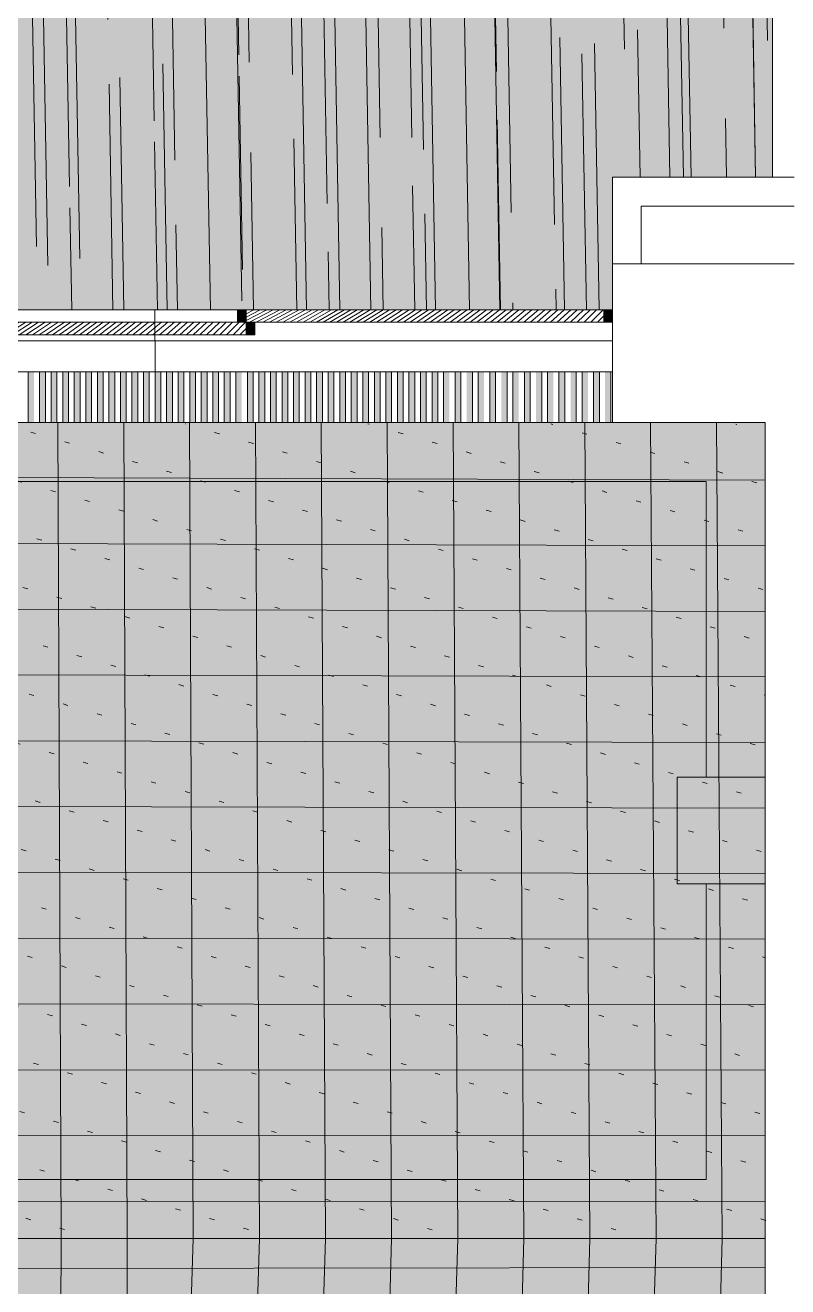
# Model space of a CAD drawing. Header units: millimetres. Extents: x 0 to 1313252738, y -131 to 560100888.
# Drawn here: x 1312686300 to 1312686817, y 560009884 to 560010739 of the extents above; entities that cross this region are included whole.
import ezdxf

# ---------------------------------------------------------------- set-up
doc = ezdxf.new("R2010")
doc.units = ezdxf.units.MM
for name, color, linetype, lineweight in [('003間仕切り', 7, 'Continuous', 13), ('005床材(石)', 7, 'Continuous', 0), ('006サウナヒータ-', 7, 'Continuous', 0), ('009床', 7, 'Continuous', 5), ('グレーチング', 7, 'Continuous', 0), ('建具', 7, 'Continuous', 0), ('棚(木)', 7, 'Continuous', 0), ('石ベンチ', 7, 'Continuous', 13), ('石風呂', 7, 'Continuous', 13)]:
    doc.layers.add(name, color=color, linetype=linetype, lineweight=lineweight)
pattern_1 = [(180, (1056275630.97802, 450604071.1291481), (-2.8e-15, -44.6570973144231), []), (270, (1056275630.97802, 450604071.1291481), (44.6570973144231, -8.3e-15), [])]

msp = doc.modelspace()

# ---------------------------------------------------------------- hatches: boundary and pattern name
at = {"layer": '005床材(石)', "true_color": 0x939598, "transparency": 33554556}
h = msp.add_hatch(color=252, dxfattribs=at)
h.dxf.hatch_style = 1
h.paths.add_polyline_path([(1312686371.713813, 560009766.9529414), (1312686801.484653, 560009766.9529414), (1312686801.484653, 560009917.0797099), (1312685771.011388, 560009917.0797099), (1312685771.011388, 560010469.9212918), (1312685458.450777, 560010469.9212918), (1312685454.543769, 560010469.9212918), (1312685454.543769, 560009460.2528416), (1312685463.334536, 560009460.2528416), (1312685518.032643, 560009460.2528416), (1312685518.032643, 560009455.3690822), (1312685463.334536, 560009455.3690822), (1312685463.334536, 560009415.3222538), (1312685677.243204, 560009415.3222538), (1312685677.243204, 560009455.3690822), (1312685630.359113, 560009455.3690822), (1312685630.359113, 560009460.2528416), (1312685729.987808, 560009460.2528416), (1312685729.987808, 560009455.3690822), (1312685683.103716, 560009455.3690822), (1312685683.103716, 560009415.3222538), (1312685888.221617, 560009415.3222538), (1312685888.221617, 560009455.3690822), (1312685842.314277, 560009455.3690822), (1312685842.314277, 560009460.2528416), (1312685894.082129, 560009460.2528416), (1312685894.082129, 560009415.3222538), (1312686371.713813, 560009415.3222538), (1312686371.713813, 560009434.857292), (1312686371.713813, 560009454.3923303)])
h.paths.add_polyline_path([(1312686178.316934, 560009273.6932268), (1312686367.831003, 560009273.7308004), (1312686367.831003, 560009277.6412939), (1312686367.806805, 560009391.8802079), (1312686367.806805, 560009395.7872156), (1312686371.713813, 560009395.7872156), (1312686371.713813, 560009415.3222538), (1312685894.082129, 560009415.3222538), (1312685894.082129, 560009247.3209254), (1312685894.082129, 560008910.3415164), (1312686178.316934, 560008910.3415164)])
h.paths.add_polyline_path([(1312685888.221617, 560009415.3222538), (1312685683.103716, 560009415.3222538), (1312685683.103716, 560009247.3209254), (1312685888.221617, 560009247.3209254)])
h.paths.add_polyline_path([(1312685677.243204, 560009415.3222538), (1312685463.334536, 560009415.3222538), (1312685463.334536, 560009247.3209254), (1312685677.243204, 560009247.3209254)])
at = {"layer": '005床材(石)', "true_color": 0x4a4a4a, "transparency": 33554597}
h = msp.add_hatch(color=251, dxfattribs=at)
h.dxf.hatch_style = 1
h.paths.add_polyline_path([(1312686801.484653, 560010469.9212909), (1312686801.484653, 560009917.0797099), (1312685771.011388, 560009917.0797099), (1312685771.011388, 560010469.9212918), (1312686697.94895, 560010469.9212918)])
h.paths.add_polyline_path([(1312686761.437824, 560010429.8744624), (1312685811.058216, 560010429.8744624), (1312685811.058216, 560009957.126538), (1312686761.437824, 560009957.126538), (1312686761.437824, 560010157.3606797), (1312686741.902786, 560010157.3606797), (1312686741.902786, 560010229.640321), (1312686761.437824, 560010229.640321)], flags=16)
at = {"layer": '005床材(石)', "true_color": 0x636466}
h = msp.add_hatch(dxfattribs=at)
h.set_pattern_fill('ACAD_ISO07W100', color=251, scale=6.837263368349996, angle=163.9999999999999)
h.set_pattern_definition([(163.9999999999999, (1056275630.97802, 450604071.1291481), (-9.423025979382128, -32.86199690518529), [3.418631684174993, -20.51179010504997])])
h.paths.add_polyline_path([(1312686801.484653, 560010469.9212909), (1312686801.484653, 560009917.0797099), (1312685771.011388, 560009917.0797099), (1312685771.011388, 560010469.9212918), (1312686697.94895, 560010469.9212918)])
at = {"layer": '005床材(石)'}
h = msp.add_hatch(color=8, dxfattribs=at)
h.dxf.hatch_style = 1
h.paths.add_polyline_path([(1312686801.484653, 560010469.9212909), (1312686661.809144, 560010469.9212909), (1312686661.809144, 560010469.9212859), (1312686661.809144, 560010469.9212859), (1312686591.483006, 560010469.9212862), (1312686591.483006, 560010469.921286), (1312686591.483005, 560010469.921286), (1312686532.87789, 560010469.9212863), (1312686532.87789, 560010469.9212863), (1312686532.87789, 560010469.9212863), (1312686478.179783, 560010469.9212867), (1312686478.179783, 560010469.9212866), (1312686478.179783, 560010469.9212866), (1312686419.574667, 560010469.921287), (1312686419.574667, 560010469.921287), (1312686419.574667, 560010469.921287), (1312686364.87656, 560010469.9212873), (1312686364.87656, 560010469.9212871), (1312686364.87656, 560010469.9212871), (1312686310.178452, 560010469.9212875), (1312686310.178452, 560010469.9212875), (1312686310.178452, 560010469.9212875), (1312686251.573337, 560010469.9212878), (1312686251.573337, 560010469.9212877), (1312686251.573337, 560010469.9212877), (1312686196.875229, 560010469.9212881), (1312686196.875229, 560010469.921288), (1312686196.875229, 560010469.921288), (1312686169.526176, 560010469.9212881), (1312686169.526176, 560010469.9212881), (1312686169.526175, 560010469.9212881), (1312686138.270114, 560010469.9212884), (1312686138.270114, 560010469.9212884), (1312686138.270114, 560010469.9212884), (1312686110.92106, 560010469.9212884), (1312686110.92106, 560010469.9212884), (1312686110.92106, 560010469.9212884), (1312686083.572007, 560010469.9212887), (1312686083.572007, 560010469.9212885), (1312686083.572006, 560010469.9212885), (1312686056.222953, 560010469.9212887), (1312686056.222953, 560010469.9212887), (1312686056.222953, 560010469.9212887), (1312686028.873899, 560010469.921289), (1312686028.873899, 560010469.921289), (1312686028.873899, 560010469.921289), (1312685997.617837, 560010469.9212892), (1312685997.617837, 560010469.9212892), (1312685997.617837, 560010469.9212892), (1312685970.268783, 560010469.9212893), (1312685970.268783, 560010469.9212892), (1312685970.268783, 560010469.9212892), (1312685942.91973, 560010469.9212893), (1312685942.91973, 560010469.9212893), (1312685942.91973, 560010469.9212893), (1312685915.570676, 560010469.9212894), (1312685915.570676, 560010469.9212893), (1312685915.570676, 560010469.9212893), (1312685888.221622, 560010469.9212898), (1312685888.221622, 560010469.9212897), (1312685888.221622, 560010469.9212897), (1312685856.965561, 560010469.9212898), (1312685856.965561, 560010469.9212898), (1312685856.965561, 560010469.9212898), (1312685829.616507, 560010469.9212902), (1312685829.616507, 560010469.9212898), (1312685829.616507, 560010469.9212898), (1312685802.267453, 560010469.9212903), (1312685802.267453, 560010469.92129), (1312685802.267453, 560010469.92129), (1312685798.360445, 560010469.9212902), (1312685798.360445, 560010469.9212902), (1312685798.360445, 560010469.9212902), (1312685774.918399, 560010469.9212908), (1312685774.918399, 560010469.9212902), (1312685774.918399, 560010469.9212902), (1312685771.011391, 560010469.9212909), (1312685771.011391, 560010469.9212902), (1312685771.011388, 560009917.0797099), (1312686801.484653, 560009917.0797099)], flags=17)
h.paths.add_polyline_path([(1312686801.484653, 560010469.9212909), (1312686697.94895, 560010469.9212909), (1312686661.809144, 560010469.9212909), (1312686661.809144, 560010469.9212859), (1312686661.809144, 560010469.9212859), (1312686591.483006, 560010469.9212862), (1312686591.483006, 560010469.921286), (1312686591.483005, 560010469.921286), (1312686532.87789, 560010469.9212863), (1312686532.87789, 560010469.9212863), (1312686532.87789, 560010469.9212863), (1312686478.179783, 560010469.9212867), (1312686478.179783, 560010469.9212866), (1312686478.179783, 560010469.9212866), (1312686419.574667, 560010469.921287), (1312686419.574667, 560010469.921287), (1312686419.574667, 560010469.921287), (1312686364.87656, 560010469.9212873), (1312686364.87656, 560010469.9212871), (1312686364.87656, 560010469.9212871), (1312686310.178452, 560010469.9212875), (1312686310.178452, 560010469.9212875), (1312686310.178452, 560010469.9212875), (1312686251.573337, 560010469.9212878), (1312686251.573337, 560010469.9212877), (1312686251.573337, 560010469.9212877), (1312686196.875229, 560010469.9212881), (1312686196.875229, 560010469.921288), (1312686196.875229, 560010469.921288), (1312686169.526176, 560010469.9212881), (1312686169.526176, 560010469.9212881), (1312686169.526175, 560010469.9212881), (1312686138.270114, 560010469.9212884), (1312686138.270114, 560010469.9212884), (1312686138.270114, 560010469.9212884), (1312686110.92106, 560010469.9212884), (1312686110.92106, 560010469.9212884), (1312686110.92106, 560010469.9212884), (1312686083.572007, 560010469.9212887), (1312686083.572007, 560010469.9212885), (1312686083.572006, 560010469.9212885), (1312686056.222953, 560010469.9212887), (1312686056.222953, 560010469.9212887), (1312686056.222953, 560010469.9212887), (1312686028.873899, 560010469.921289), (1312686028.873899, 560010469.921289), (1312686028.873899, 560010469.921289), (1312685997.617837, 560010469.9212892), (1312685997.617837, 560010469.9212892), (1312685997.617837, 560010469.9212892), (1312685970.268783, 560010469.9212893), (1312685970.268783, 560010469.9212892), (1312685970.268783, 560010469.9212892), (1312685942.91973, 560010469.9212893), (1312685942.91973, 560010469.9212893), (1312685942.91973, 560010469.9212893), (1312685915.570676, 560010469.9212894), (1312685915.570676, 560010469.9212893), (1312685915.570676, 560010469.9212893), (1312685888.221622, 560010469.9212898), (1312685888.221622, 560010469.9212897), (1312685888.221622, 560010469.9212897), (1312685856.965561, 560010469.9212898), (1312685856.965561, 560010469.9212898), (1312685856.965561, 560010469.9212898), (1312685829.616507, 560010469.9212902), (1312685829.616507, 560010469.9212898), (1312685829.616507, 560010469.9212898), (1312685802.267453, 560010469.9212903), (1312685802.267453, 560010469.92129), (1312685802.267453, 560010469.92129), (1312685798.360445, 560010469.9212902), (1312685798.360445, 560010469.9212902), (1312685798.360445, 560010469.9212902), (1312685774.918399, 560010469.9212908), (1312685774.918399, 560010469.9212902), (1312685774.918399, 560010469.9212902), (1312685771.011391, 560010469.9212909), (1312685771.011391, 560010469.9212903), (1312685771.011388, 560009917.0797099), (1312686801.484653, 560009917.0797099)], flags=17)
h.paths.add_polyline_path([(1312686761.437824, 560010429.8744624), (1312685811.058216, 560010429.8744624), (1312685811.058216, 560009957.126538), (1312686761.437824, 560009957.126538), (1312686761.437824, 560010157.3606797), (1312686741.902786, 560010157.3606797), (1312686741.902786, 560010229.640321), (1312686761.437824, 560010229.640321)], flags=0)
at = {"layer": '005床材(石)', "true_color": 0x636466, "transparency": 33554511}
h = msp.add_hatch(color=251, dxfattribs=at)
h.dxf.hatch_style = 1
h.paths.add_polyline_path([(1312686760.999143, 560010429.8126673), (1312685810.619535, 560010429.8126673), (1312685810.619535, 560009957.0647429), (1312686760.999143, 560009957.0647429), (1312686760.999143, 560010157.2988845), (1312686741.464105, 560010157.2988845), (1312686741.464105, 560010229.5785259), (1312686760.999143, 560010229.5785259)])
at = {"layer": '006サウナヒータ-', "transparency": 33554556}
h = msp.add_hatch(dxfattribs=at)
h.set_pattern_fill('ANSI37', color=0, scale=14.0652275006057, angle=135)
h.set_pattern_definition(pattern_1)
h.paths.add_polyline_path([(1312685771.011388, 560010469.9212909), (1312686078.199863, 560010469.9212909), (1312686078.199863, 560010519.0519118), (1312685960.110558, 560010519.0519118), (1312685960.110558, 560010512.507675), (1312685706.350412, 560010512.507675), (1312685706.350412, 560010504.1076086), (1312685708.499269, 560010504.1076086), (1312685708.499269, 560010469.9212906), (1312685708.499269, 560010469.9212905), (1312685708.499269, 560010504.1076086), (1312685704.592261, 560010504.1076086), (1312685704.592261, 560010469.9212906), (1312685704.592261, 560010469.9212906), (1312685704.592261, 560010504.1076086), (1312685700.685253, 560010504.1076086), (1312685700.685253, 560010469.9212906), (1312685700.685253, 560010469.9212906), (1312685700.685253, 560010504.1076086), (1312685696.778246, 560010504.1076086), (1312685696.778246, 560010469.9212906), (1312685696.778246, 560010469.9212906), (1312685696.778246, 560010504.1076086), (1312685692.871238, 560010504.1076086), (1312685692.871238, 560010469.9212906), (1312685692.871238, 560010469.9212906), (1312685692.871238, 560010504.1076086), (1312685688.96423, 560010504.1076086), (1312685688.96423, 560010469.9212906), (1312685688.96423, 560010469.9212906), (1312685688.96423, 560010504.1076086), (1312685685.057222, 560010504.1076086), (1312685685.057222, 560010469.9212906), (1312685685.057222, 560010469.9212906), (1312685685.057222, 560010504.1076086), (1312685681.150215, 560010504.1076086), (1312685681.150215, 560010469.9212908), (1312685681.150215, 560010469.9212906), (1312685681.150215, 560010504.1076086), (1312685677.243207, 560010504.1076086), (1312685677.243207, 560010469.9212908), (1312685677.243207, 560010469.9212908), (1312685677.243207, 560010504.1076086), (1312685673.336199, 560010504.1076086), (1312685673.336199, 560010469.9212908), (1312685673.336199, 560010469.9212908), (1312685673.336199, 560010504.1076086), (1312685669.429192, 560010504.1076086), (1312685669.429192, 560010469.9212908), (1312685669.429192, 560010469.9212908), (1312685669.429192, 560010504.1076086), (1312685665.522184, 560010504.1076086), (1312685665.522184, 560010469.9212908), (1312685665.522184, 560010469.9212908), (1312685665.522184, 560010504.1076086), (1312685661.615176, 560010504.1076086), (1312685661.615176, 560010469.9212909), (1312685661.615176, 560010469.9212908), (1312685661.615176, 560010504.1076086), (1312685657.708169, 560010504.1076086), (1312685657.708169, 560010469.9212909), (1312685657.708169, 560010469.9212908), (1312685657.708169, 560010504.1076086), (1312685653.801161, 560010504.1076086), (1312685653.801161, 560010469.9212909), (1312685653.801161, 560010469.9212909), (1312685653.801161, 560010504.1076086), (1312685649.894153, 560010504.1076086), (1312685649.894153, 560010469.9212909), (1312685649.894153, 560010469.9212909), (1312685649.894153, 560010504.1076086), (1312685645.987146, 560010504.1076086), (1312685645.987145, 560010469.9212909), (1312685645.987146, 560010469.9212909), (1312685645.987146, 560010504.1076086), (1312685642.080138, 560010504.1076086), (1312685642.080138, 560010469.9212909), (1312685642.080138, 560010469.9212909), (1312685642.080138, 560010504.1076086), (1312685638.17313, 560010504.1076086), (1312685638.17313, 560010469.9212909), (1312685638.17313, 560010469.9212909), (1312685638.17313, 560010504.1076086), (1312685634.266123, 560010504.1076086), (1312685634.266122, 560010469.9212909), (1312685634.266123, 560010469.9212909), (1312685634.266123, 560010504.1076086), (1312685630.359115, 560010504.1076086), (1312685630.359115, 560010469.9212909), (1312685630.359115, 560010469.9212909), (1312685630.359115, 560010504.1076086), (1312685626.452107, 560010504.1076086), (1312685626.452107, 560010469.9212909), (1312685626.452107, 560010469.9212909), (1312685626.452107, 560010504.1076086), (1312685622.5451, 560010504.1076086), (1312685622.5451, 560010469.9212909), (1312685622.5451, 560010469.9212909), (1312685622.5451, 560010504.1076086), (1312685618.638092, 560010504.1076086), (1312685618.638092, 560010469.9212909), (1312685618.638092, 560010469.9212909), (1312685618.638092, 560010504.1076086), (1312685614.731084, 560010504.1076086), (1312685614.731084, 560010469.9212911), (1312685614.731084, 560010469.9212909), (1312685614.731084, 560010504.1076086), (1312685610.824076, 560010504.1076086), (1312685610.824076, 560010469.9212911), (1312685610.824076, 560010469.9212911), (1312685610.824076, 560010504.1076086), (1312685606.917069, 560010504.1076086), (1312685606.917069, 560010469.9212911), (1312685606.917069, 560010469.9212911), (1312685606.917069, 560010504.1076086), (1312685595.196046, 560010504.1076086), (1312685595.196046, 560010469.9212911), (1312685595.196046, 560010469.9212911), (1312685595.196046, 560010504.1076086), (1312685591.289038, 560010504.1076086), (1312685591.289038, 560010469.9212911), (1312685591.289038, 560010469.9212911), (1312685591.289038, 560010504.1076086), (1312685587.38203, 560010504.1076086), (1312685587.38203, 560010469.9212912), (1312685587.38203, 560010469.9212911), (1312685587.38203, 560010504.1076086), (1312685583.475023, 560010504.1076086), (1312685583.475023, 560010469.9212912), (1312685583.475023, 560010469.9212912), (1312685583.475023, 560010504.1076086), (1312685579.568015, 560010504.1076086), (1312685579.568015, 560010469.9212912), (1312685579.568015, 560010469.9212912), (1312685579.568015, 560010504.1076086), (1312685575.661007, 560010504.1076086), (1312685575.661007, 560010469.9212912), (1312685575.661007, 560010469.9212912), (1312685575.661007, 560010504.1076086), (1312685571.754, 560010504.1076086), (1312685571.754, 560010469.9212912), (1312685571.754, 560010469.9212912), (1312685571.754, 560010504.1076086), (1312685567.846992, 560010504.1076086), (1312685567.846992, 560010469.9212914), (1312685567.846992, 560010469.9212912), (1312685567.846992, 560010504.1076086), (1312685563.939984, 560010504.1076086), (1312685563.939984, 560010469.9212914), (1312685563.939984, 560010469.9212914), (1312685563.939984, 560010504.1076086), (1312685560.032976, 560010504.1076086), (1312685560.032976, 560010469.9212914), (1312685560.032976, 560010469.9212914), (1312685560.032976, 560010504.1076086), (1312685556.125969, 560010504.1076086), (1312685556.125969, 560010469.9212914), (1312685556.125969, 560010469.9212914), (1312685556.125969, 560010504.1076086), (1312685552.218961, 560010504.1076086), (1312685552.218961, 560010469.9212914), (1312685552.218961, 560010469.9212914), (1312685552.218961, 560010504.1076086), (1312685548.311953, 560010504.1076086), (1312685548.311953, 560010469.9212914), (1312685548.311953, 560010469.9212914), (1312685548.311953, 560010504.1076086), (1312685544.404946, 560010504.1076086), (1312685544.404946, 560010469.9212914), (1312685544.404946, 560010469.9212914), (1312685544.404946, 560010504.1076086), (1312685540.497938, 560010504.1076086), (1312685540.497938, 560010469.9212915), (1312685540.497938, 560010469.9212914), (1312685540.497938, 560010504.1076086), (1312685536.59093, 560010504.1076086), (1312685536.59093, 560010469.9212915), (1312685536.59093, 560010469.9212915), (1312685536.59093, 560010504.1076086), (1312685532.683923, 560010504.1076086), (1312685532.683923, 560010469.9212915), (1312685532.683923, 560010469.9212915), (1312685532.683923, 560010504.1076086), (1312685528.776915, 560010504.1076086), (1312685528.776915, 560010469.9212915), (1312685528.776915, 560010469.9212915), (1312685528.776915, 560010504.1076086), (1312685524.869907, 560010504.1076086), (1312685524.869907, 560010469.9212915), (1312685524.869907, 560010469.9212915), (1312685524.869907, 560010504.1076086), (1312685520.9629, 560010504.1076086), (1312685520.9629, 560010469.9212915), (1312685520.9629, 560010469.9212915), (1312685520.9629, 560010504.1076086), (1312685517.055892, 560010504.1076086), (1312685517.055892, 560010469.9212915), (1312685517.055892, 560010469.9212915), (1312685517.055892, 560010504.1076086), (1312685513.148884, 560010504.1076086), (1312685513.148884, 560010469.9212915), (1312685513.148884, 560010469.9212915), (1312685513.148884, 560010504.1076086), (1312685509.241877, 560010504.1076086), (1312685509.241877, 560010469.9212915), (1312685509.241877, 560010469.9212915), (1312685509.241877, 560010504.1076086), (1312685505.334869, 560010504.1076086), (1312685505.334869, 560010469.9212915), (1312685505.334869, 560010469.9212915), (1312685505.334869, 560010504.1076086), (1312685501.427861, 560010504.1076086), (1312685501.427861, 560010469.9212915), (1312685501.427861, 560010469.9212915), (1312685501.427861, 560010504.1076086), (1312685497.520854, 560010504.1076086), (1312685497.520854, 560010469.9212916), (1312685497.520854, 560010469.9212915), (1312685497.520854, 560010504.1076086), (1312685493.613846, 560010504.1076086), (1312685493.613846, 560010469.9212916), (1312685493.613846, 560010469.9212916), (1312685493.613846, 560010504.1076086), (1312685489.706838, 560010504.1076086), (1312685489.706838, 560010469.9212916), (1312685489.706838, 560010469.9212916), (1312685489.706838, 560010504.1076086), (1312685485.79983, 560010504.1076086), (1312685485.79983, 560010469.9212916), (1312685485.79983, 560010469.9212916), (1312685485.79983, 560010504.1076086), (1312685481.892823, 560010504.1076086), (1312685481.892823, 560010469.9212916), (1312685481.892823, 560010469.9212916), (1312685481.892823, 560010504.1076086), (1312685477.985815, 560010504.1076086), (1312685477.985815, 560010469.9212916), (1312685477.985815, 560010469.9212916), (1312685477.985815, 560010504.1076086), (1312685474.078807, 560010504.1076086), (1312685474.078807, 560010469.9212918), (1312685474.078807, 560010469.9212916), (1312685474.078807, 560010504.1076086), (1312685470.1718, 560010504.1076086), (1312685470.1718, 560010469.9212918), (1312685470.1718, 560010469.9212918), (1312685470.1718, 560010504.1076086), (1312685466.264792, 560010504.1076086), (1312685466.264792, 560010469.9212918), (1312685462.357784, 560010469.9212918), (1312685462.357784, 560010504.1076086), (1312685458.450777, 560010504.1076086), (1312685458.450777, 560010469.9212918), (1312685454.543769, 560010469.9212918), (1312685454.543769, 560009460.2528416), (1312685463.334536, 560009460.2528416), (1312685518.032643, 560009460.2528416), (1312685518.032643, 560009455.3690822), (1312685463.334536, 560009455.3690822), (1312685463.334536, 560009415.3222538), (1312685677.243204, 560009415.3222538), (1312685677.243204, 560009455.3690822), (1312685630.359113, 560009455.3690822), (1312685630.359113, 560009460.2528416), (1312685729.987808, 560009460.2528416), (1312685729.987808, 560009455.3690822), (1312685683.103716, 560009455.3690822), (1312685683.103716, 560009415.3222538), (1312685888.221617, 560009415.3222538), (1312685888.221617, 560009455.3690822), (1312685842.314277, 560009455.3690822), (1312685842.314277, 560009460.2528416), (1312685894.082129, 560009460.2528416), (1312685894.082129, 560009415.3222538), (1312686371.713813, 560009415.3222538), (1312686371.713813, 560009434.857292), (1312686371.713813, 560009454.3923303), (1312686371.713813, 560009766.9529414), (1312686801.484653, 560009766.9529414), (1312686801.484653, 560009917.0797099), (1312685771.011388, 560009917.0797099)])
h.paths.add_polyline_path([(1312686367.831003, 560009277.6412939), (1312686367.806805, 560009391.8802079), (1312686367.806805, 560009395.7872156), (1312686371.713813, 560009395.7872156), (1312686371.713813, 560009415.3222538), (1312685894.082129, 560009415.3222538), (1312685894.082129, 560009247.3209254), (1312685894.082129, 560008910.3415164), (1312686178.316934, 560008910.3415164), (1312686178.316934, 560009273.6932268), (1312686367.831003, 560009273.7308004)])
h.paths.add_polyline_path([(1312685888.221617, 560009415.3222538), (1312685683.103716, 560009415.3222538), (1312685683.103716, 560009247.3209254), (1312685888.221617, 560009247.3209254)])
h.paths.add_polyline_path([(1312685677.243204, 560009415.3222538), (1312685463.334536, 560009415.3222538), (1312685463.334536, 560009247.3209254), (1312685677.243204, 560009247.3209254)])
at = {"layer": '009床', "true_color": 0x8e5f01, "transparency": 33554687}
h = msp.add_hatch(dxfattribs=at)
h.set_pattern_fill('AR-RROOF', color=46, scale=1.719083361185141, angle=91)
h.set_pattern_definition([(90.99999999999993, (1056275630.97802, 450604071.1291481), (-45.33458669423199, 95.28569306295181), [654.9707606115388, -87.32943474820516, 218.323586870513, -43.66471737410257]), (90.99999999999993, (1056275608.135454, 450604128.8133501), (-57.30317475019982, -44.6715993709457), [130.9941521223078, -14.40935673345385, 261.9883042446156, -32.74853803057695]), (90.99999999999993, (1056275593.487635, 450604092.3104355), (-33.2135877593478, 226.511372091619), [349.3177389928206, -61.13060432374364, 174.6588694964103, -43.66471737410257])])
h.paths.add_polyline_path([(1312686806.368412, 560011202.7782488), (1312685365.659345, 560011202.7782488), (1312685365.659345, 560010635.9691164), (1312685458.450777, 560010635.9691164), (1312685458.450777, 560010590.3548013), (1312685458.450777, 560010546.1079403), (1312686078.199863, 560010546.1079403), (1312686444.188804, 560010546.1079403), (1312686444.188804, 560010546.1079407), (1312686450.049316, 560010546.1079407), (1312686697.94895, 560010546.1079407), (1312686697.94895, 560010635.9691155), (1312686806.368412, 560010635.9691155)])
at = {"layer": 'グレーチング', "true_color": 0x939598}
h = msp.add_hatch(color=252, dxfattribs=at)
h.dxf.hatch_style = 1
h.paths.add_polyline_path([(1312686306.271444, 560010504.1076044), (1312686302.364437, 560010504.1076044), (1312686302.364437, 560010469.9212875), (1312686306.271444, 560010469.9212875)])
h.paths.add_polyline_path([(1312686314.08546, 560010504.1076044), (1312686310.178452, 560010504.1076044), (1312686310.178452, 560010469.9212875), (1312686314.08546, 560010469.9212875)])
h.paths.add_polyline_path([(1312686321.899475, 560010504.1076043), (1312686317.992467, 560010504.1076043), (1312686317.992467, 560010469.9212875), (1312686321.899475, 560010469.9212875)])
h.paths.add_polyline_path([(1312686329.71349, 560010504.1076043), (1312686325.806483, 560010504.1076043), (1312686325.806483, 560010469.9212875), (1312686329.71349, 560010469.9212875)])
h.paths.add_polyline_path([(1312686337.527506, 560010504.1076043), (1312686333.620498, 560010504.1076043), (1312686333.620498, 560010469.9212875), (1312686337.527506, 560010469.9212875)])
h.paths.add_polyline_path([(1312686345.341521, 560010504.1076043), (1312686341.434514, 560010504.1076043), (1312686341.434514, 560010469.9212875), (1312686345.341521, 560010469.9212875)])
h.paths.add_polyline_path([(1312686353.155537, 560010504.1076043), (1312686349.248529, 560010504.1076043), (1312686349.248529, 560010469.9212875), (1312686353.155537, 560010469.9212875)])
h.paths.add_polyline_path([(1312686360.969552, 560010504.1076043), (1312686357.062544, 560010504.1076043), (1312686357.062544, 560010469.9212875), (1312686360.969552, 560010469.9212875)])
h.paths.add_polyline_path([(1312686368.783567, 560010504.1076043), (1312686364.87656, 560010504.1076043), (1312686364.87656, 560010469.9212875), (1312686368.783567, 560010469.9212875)])
h.paths.add_polyline_path([(1312686376.597583, 560010504.1076043), (1312686372.690575, 560010504.1076043), (1312686372.690575, 560010469.9212875), (1312686376.597583, 560010469.9212875)])
h.paths.add_polyline_path([(1312686384.411598, 560010504.1076043), (1312686380.50459, 560010504.1076043), (1312686380.50459, 560010469.9212875), (1312686384.411598, 560010469.9212875)])
h.paths.add_polyline_path([(1312686392.225614, 560010504.1076043), (1312686388.318606, 560010504.1076043), (1312686388.318606, 560010469.9212875), (1312686392.225614, 560010469.9212875)])
h.paths.add_polyline_path([(1312686400.039629, 560010504.1076043), (1312686396.132621, 560010504.1076043), (1312686396.132621, 560010469.9212875), (1312686400.039629, 560010469.9212875)])
h.paths.add_polyline_path([(1312686407.853644, 560010504.1076043), (1312686403.946637, 560010504.1076043), (1312686403.946637, 560010469.9212875), (1312686407.853644, 560010469.9212875)])
h.paths.add_polyline_path([(1312686415.66766, 560010504.1076043), (1312686411.760652, 560010504.1076043), (1312686411.760652, 560010469.9212875), (1312686415.66766, 560010469.9212875)])
h.paths.add_polyline_path([(1312686423.481675, 560010504.1076043), (1312686419.574667, 560010504.1076043), (1312686419.574667, 560010469.9212875), (1312686423.481675, 560010469.9212875)])
h.paths.add_polyline_path([(1312686431.29569, 560010504.1076043), (1312686427.388683, 560010504.1076043), (1312686427.388683, 560010469.9212875), (1312686431.29569, 560010469.9212875)])
h.paths.add_polyline_path([(1312686439.109706, 560010504.1076043), (1312686435.202698, 560010504.1076043), (1312686435.202698, 560010469.9212875), (1312686439.109706, 560010469.9212875)])
h = msp.add_hatch(color=252, dxfattribs=at)
h.dxf.hatch_style = 1
h.paths.add_polyline_path([(1312686446.923721, 560010504.1076037), (1312686443.016713, 560010504.1076037), (1312686443.016713, 560010469.9212868), (1312686446.923721, 560010469.9212868)])
h = msp.add_hatch(color=252, dxfattribs=at)
h.dxf.hatch_style = 1
h.paths.add_polyline_path([(1312686454.737737, 560010504.1076037), (1312686450.830729, 560010504.1076037), (1312686450.830729, 560010469.9212868), (1312686454.737737, 560010469.9212868)])
h = msp.add_hatch(color=252, dxfattribs=at)
h.dxf.hatch_style = 1
h.paths.add_polyline_path([(1312686462.551752, 560010504.1076037), (1312686458.644744, 560010504.1076037), (1312686458.644744, 560010469.9212868), (1312686462.551752, 560010469.9212868)])
h = msp.add_hatch(color=252, dxfattribs=at)
h.dxf.hatch_style = 1
h.paths.add_polyline_path([(1312686470.365767, 560010504.1076037), (1312686466.45876, 560010504.1076037), (1312686466.45876, 560010469.9212868), (1312686470.365767, 560010469.9212868)])
h = msp.add_hatch(color=252, dxfattribs=at)
h.dxf.hatch_style = 1
h.paths.add_polyline_path([(1312686478.179783, 560010504.1076037), (1312686474.272775, 560010504.1076037), (1312686474.272775, 560010469.9212868), (1312686478.179783, 560010469.9212868)])
h = msp.add_hatch(color=252, dxfattribs=at)
h.dxf.hatch_style = 1
h.paths.add_polyline_path([(1312686485.993798, 560010504.1076037), (1312686482.08679, 560010504.1076037), (1312686482.08679, 560010469.9212868), (1312686485.993798, 560010469.9212868)])
h = msp.add_hatch(color=252, dxfattribs=at)
h.dxf.hatch_style = 1
h.paths.add_polyline_path([(1312686493.807813, 560010504.1076037), (1312686489.900806, 560010504.1076037), (1312686489.900806, 560010469.9212868), (1312686493.807813, 560010469.9212868)])
h = msp.add_hatch(color=252, dxfattribs=at)
h.dxf.hatch_style = 1
h.paths.add_polyline_path([(1312686501.621829, 560010504.1076037), (1312686497.714821, 560010504.1076037), (1312686497.714821, 560010469.9212868), (1312686501.621828, 560010469.9212868)])
h = msp.add_hatch(color=252, dxfattribs=at)
h.dxf.hatch_style = 1
h.paths.add_polyline_path([(1312686509.435844, 560010504.1076037), (1312686505.528837, 560010504.1076037), (1312686505.528836, 560010469.9212868), (1312686509.435844, 560010469.9212868)])
h = msp.add_hatch(color=252, dxfattribs=at)
h.dxf.hatch_style = 1
h.paths.add_polyline_path([(1312686517.24986, 560010504.1076037), (1312686513.342852, 560010504.1076037), (1312686513.342852, 560010469.9212868), (1312686517.249859, 560010469.9212868)])
h = msp.add_hatch(color=252, dxfattribs=at)
h.dxf.hatch_style = 1
h.paths.add_polyline_path([(1312686525.063875, 560010504.1076037), (1312686521.156867, 560010504.1076037), (1312686521.156867, 560010469.9212868), (1312686525.063875, 560010469.9212868)])
h = msp.add_hatch(color=252, dxfattribs=at)
h.dxf.hatch_style = 1
h.paths.add_polyline_path([(1312686532.87789, 560010504.1076037), (1312686528.970882, 560010504.1076037), (1312686528.970882, 560010469.9212868), (1312686532.87789, 560010469.9212868)])
h = msp.add_hatch(color=252, dxfattribs=at)
h.dxf.hatch_style = 1
h.paths.add_polyline_path([(1312686540.691905, 560010504.1076037), (1312686536.784898, 560010504.1076037), (1312686536.784898, 560010469.9212868), (1312686540.691905, 560010469.9212868)])
h = msp.add_hatch(color=252, dxfattribs=at)
h.dxf.hatch_style = 1
h.paths.add_polyline_path([(1312686548.505921, 560010504.1076037), (1312686544.598913, 560010504.1076037), (1312686544.598913, 560010469.9212868), (1312686548.505921, 560010469.9212868)])
h = msp.add_hatch(color=252, dxfattribs=at)
h.dxf.hatch_style = 1
h.paths.add_polyline_path([(1312686556.319936, 560010504.1076037), (1312686552.412929, 560010504.1076037), (1312686552.412929, 560010469.9212868), (1312686556.319936, 560010469.9212868)])
h = msp.add_hatch(color=252, dxfattribs=at)
h.dxf.hatch_style = 1
h.paths.add_polyline_path([(1312686564.133952, 560010504.1076037), (1312686560.226944, 560010504.1076037), (1312686560.226944, 560010469.9212868), (1312686564.133952, 560010469.9212868)])
h = msp.add_hatch(color=252, dxfattribs=at)
h.dxf.hatch_style = 1
h.paths.add_polyline_path([(1312686571.947967, 560010504.1076037), (1312686568.040959, 560010504.1076037), (1312686568.040959, 560010469.9212868), (1312686571.947967, 560010469.9212868)])
h = msp.add_hatch(color=252, dxfattribs=at)
h.dxf.hatch_style = 1
h.paths.add_polyline_path([(1312686579.761982, 560010504.1076037), (1312686575.854975, 560010504.1076037), (1312686575.854975, 560010469.9212868), (1312686579.761982, 560010469.9212868)])
h = msp.add_hatch(color=252, dxfattribs=at)
h.dxf.hatch_style = 1
h.paths.add_polyline_path([(1312686587.575998, 560010504.1076028), (1312686583.66899, 560010504.1076028), (1312686583.66899, 560010469.921286), (1312686587.575998, 560010469.921286)])
h = msp.add_hatch(color=252, dxfattribs=at)
h.dxf.hatch_style = 1
h.paths.add_polyline_path([(1312686595.390013, 560010504.1076028), (1312686591.483006, 560010504.1076028), (1312686591.483005, 560010469.921286), (1312686595.390013, 560010469.921286)])
h = msp.add_hatch(color=252, dxfattribs=at)
h.dxf.hatch_style = 1
h.paths.add_polyline_path([(1312686603.204029, 560010504.1076028), (1312686599.297021, 560010504.1076028), (1312686599.297021, 560010469.921286), (1312686603.204028, 560010469.921286)])
h = msp.add_hatch(color=252, dxfattribs=at)
h.dxf.hatch_style = 1
h.paths.add_polyline_path([(1312686611.018044, 560010504.1076077), (1312686607.111036, 560010504.1076077), (1312686607.111036, 560010469.9212909), (1312686611.018044, 560010469.9212909)])
h = msp.add_hatch(color=252, dxfattribs=at)
h.dxf.hatch_style = 1
h.paths.add_polyline_path([(1312686618.832059, 560010504.1076077), (1312686614.925052, 560010504.1076077), (1312686614.925052, 560010469.9212909), (1312686618.832059, 560010469.9212909)])
h = msp.add_hatch(color=252, dxfattribs=at)
h.dxf.hatch_style = 1
h.paths.add_polyline_path([(1312686626.646075, 560010504.1076077), (1312686622.739067, 560010504.1076077), (1312686622.739067, 560010469.9212909), (1312686626.646075, 560010469.9212909)])
h = msp.add_hatch(color=252, dxfattribs=at)
h.dxf.hatch_style = 1
h.paths.add_polyline_path([(1312686634.46009, 560010504.1076028), (1312686630.553083, 560010504.1076028), (1312686630.553083, 560010469.921286), (1312686634.46009, 560010469.921286)])
h = msp.add_hatch(color=252, dxfattribs=at)
h.dxf.hatch_style = 1
h.paths.add_polyline_path([(1312686642.274105, 560010504.1076028), (1312686638.367098, 560010504.1076028), (1312686638.367098, 560010469.921286), (1312686642.274105, 560010469.921286)])
h = msp.add_hatch(color=252, dxfattribs=at)
h.dxf.hatch_style = 1
h.paths.add_polyline_path([(1312686650.088121, 560010504.1076028), (1312686646.181113, 560010504.1076028), (1312686646.181113, 560010469.921286), (1312686650.088121, 560010469.921286)])
h = msp.add_hatch(color=252, dxfattribs=at)
h.dxf.hatch_style = 1
h.paths.add_polyline_path([(1312686657.902136, 560010504.1076027), (1312686653.995129, 560010504.1076027), (1312686653.995129, 560010469.9212859), (1312686657.902136, 560010469.9212859)])
h = msp.add_hatch(color=252, dxfattribs=at)
h.dxf.hatch_style = 1
h.paths.add_polyline_path([(1312686665.716152, 560010504.1076027), (1312686661.809144, 560010504.1076027), (1312686661.809144, 560010469.9212859), (1312686665.716152, 560010469.9212859)])
h = msp.add_hatch(color=252, dxfattribs=at)
h.dxf.hatch_style = 1
h.paths.add_polyline_path([(1312686673.530167, 560010504.1076027), (1312686669.623159, 560010504.1076027), (1312686669.623159, 560010469.9212859), (1312686673.530167, 560010469.9212859)])
h = msp.add_hatch(color=252, dxfattribs=at)
h.dxf.hatch_style = 1
h.paths.add_polyline_path([(1312686681.344182, 560010504.1076075), (1312686677.437175, 560010504.1076075), (1312686677.437175, 560010469.9212909), (1312686681.344182, 560010469.9212909)])
h = msp.add_hatch(color=252, dxfattribs=at)
h.dxf.hatch_style = 1
h.paths.add_polyline_path([(1312686689.158198, 560010504.1076075), (1312686685.25119, 560010504.1076075), (1312686685.25119, 560010469.9212909), (1312686689.158198, 560010469.9212909)])
h = msp.add_hatch(color=252, dxfattribs=at)
h.dxf.hatch_style = 1
h.paths.add_polyline_path([(1312686696.972213, 560010504.1076075), (1312686693.065205, 560010504.1076075), (1312686693.065205, 560010469.9212909), (1312686696.972213, 560010469.9212909)])
at = {"layer": '建具', "true_color": 0x636466}
h = msp.add_hatch(color=251, dxfattribs=at)
h.dxf.hatch_style = 1
h.paths.add_polyline_path([(1312686450.049316, 560010546.1079407), (1312686444.188804, 560010546.1079407), (1312686444.188804, 560010537.7078744), (1312686450.049316, 560010537.7078744)])
at = {"layer": '建具', "true_color": 0x7aafdf}
h = msp.add_hatch(dxfattribs=at)
h.set_pattern_fill('ANSI31', color=143, scale=0.6837263368349995, angle=163.9999999999999)
h.set_pattern_definition([(209, (1056282548.481176, 450604961.7080789), (1.052439810640029, -1.898651677943428), [])])
h.paths.add_polyline_path([(1312686692.088439, 560010546.1079407), (1312686450.049316, 560010546.1079407), (1312686450.049316, 560010537.7078744), (1312686692.088439, 560010537.7078744)])
at = {"layer": '建具', "true_color": 0x636466}
h = msp.add_hatch(color=251, dxfattribs=at)
h.dxf.hatch_style = 1
h.paths.add_polyline_path([(1312686697.94895, 560010546.1079407), (1312686692.088439, 560010546.1079407), (1312686692.088439, 560010537.7078744), (1312686697.94895, 560010537.7078744)])
at = {"layer": '建具', "true_color": 0x7aafdf}
h = msp.add_hatch(dxfattribs=at)
h.set_pattern_fill('ANSI31', color=143, scale=0.6837263368349995, angle=163.9999999999999)
h.set_pattern_definition([(209, (1056282306.442053, 450604953.3080124), (1.052439810640029, -1.898651677943428), [])])
h.paths.add_polyline_path([(1312686450.049316, 560010537.7078744), (1312686208.010192, 560010537.7078744), (1312686208.010192, 560010529.3078079), (1312686450.049316, 560010529.3078079)])
at = {"layer": '建具', "true_color": 0x636466}
h = msp.add_hatch(color=251, dxfattribs=at)
h.dxf.hatch_style = 1
h.paths.add_polyline_path([(1312686455.909827, 560010537.7078744), (1312686450.049316, 560010537.7078744), (1312686450.049316, 560010529.3078079), (1312686455.909827, 560010529.3078079)])
at = {"layer": '棚(木)', "true_color": 0xe6c6a8, "transparency": 33554556}
h = msp.add_hatch(color=9, dxfattribs=at)
h.dxf.hatch_style = 1
h.paths.add_polyline_path([(1312686806.368412, 560011202.7782488), (1312685365.659345, 560011202.7782488), (1312685365.659345, 560010635.9691164), (1312685458.450777, 560010635.9691164), (1312685458.450777, 560010590.3548013), (1312685458.450777, 560010546.1079403), (1312686078.199863, 560010546.1079403), (1312686444.188804, 560010546.1079403), (1312686444.188804, 560010546.1079407), (1312686450.049316, 560010546.1079407), (1312686697.94895, 560010546.1079407), (1312686697.94895, 560010635.9691155), (1312686806.368412, 560010635.9691155)])
h.paths.add_polyline_path([(1312685365.659345, 560011202.7782488), (1312685346.124307, 560011202.7782488), (1312685346.124307, 560010635.9691164), (1312685365.659345, 560010635.9691164)])
at = {"layer": '石ベンチ', "true_color": 0x636466}
h = msp.add_hatch(dxfattribs=at)
h.set_pattern_fill('ANSI37', color=251, scale=14.0652275006057, angle=135)
h.set_pattern_definition(pattern_1)
h.paths.add_polyline_path([(1312686801.484653, 560010469.9212909), (1312686801.484653, 560009917.0797099), (1312685771.011388, 560009917.0797099), (1312685771.011388, 560010469.9212909)])

# ---------------------------------------------------------------- linework, layer by layer
at = {"layer": '003間仕切り'}
for p, q in [((1312686806.368412, 560011554.4089363), (1312686806.368412, 560010635.9691155)), ((1312686697.94895, 560010546.1079398), (1312686697.94895, 560010635.9691155)), ((1312686697.94895, 560010635.9691155), (1312686821.019691, 560010635.9691155)), ((1312686717.483988, 560010577.3640009), (1312686717.483988, 560010616.4340771)), ((1312686717.483988, 560010616.4340771), (1312686821.019691, 560010616.4340771)), ((1312686697.94895, 560010577.3640009), (1312686821.019691, 560010577.3640009)), ((1312686697.94895, 560010546.1079398), (1312685458.450777, 560010546.1079407)), ((1312686697.94895, 560010546.1079398), (1312686697.94895, 560010504.1076075)), ((1312686697.94895, 560010525.1077738), (1312685458.450777, 560010525.1077747)), ((1312686697.94895, 560010504.1076075), (1312686697.94895, 560010469.9212909)), ((1312686697.94895, 560010469.9212909), (1312686801.484653, 560010469.9212909)), ((1312686801.484653, 560010469.9212909), (1312686801.484653, 560008910.3415164)), ((1312686801.484653, 560010469.9212909), (1312686801.484653, 560009449.215545)), ((1312686761.437824, 560010429.8744624), (1312686761.437824, 560010229.640321)), ((1312686761.437824, 560010157.3606797), (1312686761.437824, 560009957.126538))]:
    msp.add_line(p, q, dxfattribs=at)
at = {"layer": '005床材(石)'}
msp.add_lwpolyline([(1312685771.011388, 560010469.9212909), (1312686801.484653, 560010469.9212909), (1312686801.484653, 560009917.0797099), (1312685771.011388, 560009917.0797099)], close=True, dxfattribs=at)
msp.add_lwpolyline([(1312685771.011388, 560010469.9212909), (1312686801.484653, 560010469.9212909), (1312686801.484653, 560009917.0797099), (1312685771.011388, 560009917.0797099)], close=True, dxfattribs=at)
msp.add_lwpolyline([(1312686761.437824, 560010157.3606797), (1312686761.437824, 560009957.126538), (1312685811.058216, 560009957.126538), (1312685811.058216, 560010429.8744624), (1312686761.437824, 560010429.8744624), (1312686761.437824, 560010229.640321)], dxfattribs=at)
at = {"layer": 'グレーチング'}
for p, q in [((1312686697.94895, 560010504.1076075), (1312685458.450777, 560010504.1076086)), ((1312686302.364437, 560010469.9212875), (1312686302.364437, 560010504.1076044)), ((1312686310.178452, 560010469.9212875), (1312686310.178452, 560010504.1076043)), ((1312686310.178452, 560010504.1076043), (1312686310.178452, 560010469.9212875)), ((1312686310.178452, 560010469.9212875), (1312686310.178452, 560010504.1076043)), ((1312686314.08546, 560010469.9212875), (1312686314.08546, 560010504.1076043)), ((1312686314.08546, 560010504.1076043), (1312686314.08546, 560010469.9212874)), ((1312686317.992467, 560010469.9212874), (1312686317.992467, 560010504.1076043)), ((1312686317.992467, 560010504.1076043), (1312686317.992467, 560010469.9212874)), ((1312686321.899475, 560010469.9212874), (1312686321.899475, 560010504.1076043)), ((1312686321.899475, 560010504.1076043), (1312686321.899475, 560010469.9212874)), ((1312686325.806483, 560010469.9212874), (1312686325.806483, 560010504.1076043)), ((1312686325.806483, 560010504.1076043), (1312686325.806483, 560010469.9212874)), ((1312686329.71349, 560010469.9212874), (1312686329.71349, 560010504.1076043)), ((1312686329.71349, 560010504.1076043), (1312686329.71349, 560010469.9212873)), ((1312686333.620498, 560010469.9212873), (1312686333.620498, 560010504.1076041)), ((1312686333.620498, 560010504.1076043), (1312686333.620498, 560010469.9212873)), ((1312686333.620498, 560010504.1076041), (1312686333.620498, 560010469.9212873)), ((1312686337.527506, 560010469.9212873), (1312686337.527506, 560010504.1076041)), ((1312686337.527506, 560010504.1076041), (1312686337.527506, 560010469.9212873)), ((1312686337.527506, 560010469.9212873), (1312686337.527506, 560010504.1076041)), ((1312686341.434514, 560010469.9212873), (1312686341.434514, 560010504.1076041)), ((1312686341.434514, 560010504.1076041), (1312686341.434514, 560010469.9212873)), ((1312686345.341521, 560010469.9212873), (1312686345.341521, 560010504.1076041)), ((1312686345.341521, 560010504.1076041), (1312686345.341521, 560010469.9212873)), ((1312686349.248529, 560010469.9212873), (1312686349.248529, 560010504.1076041)), ((1312686349.248529, 560010504.1076041), (1312686349.248529, 560010469.9212873)), ((1312686353.155537, 560010469.9212873), (1312686353.155537, 560010504.107604)), ((1312686353.155537, 560010504.107604), (1312686353.155537, 560010469.9212873)), ((1312686357.062544, 560010469.9212873), (1312686357.062544, 560010504.107604)), ((1312686357.062544, 560010504.107604), (1312686357.062544, 560010469.9212871)), ((1312686360.969552, 560010469.9212871), (1312686360.969552, 560010504.107604)), ((1312686360.969552, 560010504.107604), (1312686360.969552, 560010469.9212871)), ((1312686360.969552, 560010504.107604), (1312686360.969552, 560010469.9212871)), ((1312686364.87656, 560010469.9212871), (1312686364.87656, 560010504.107604)), ((1312686364.87656, 560010504.107604), (1312686364.87656, 560010469.9212871)), ((1312686364.87656, 560010469.9212871), (1312686364.87656, 560010504.107604)), ((1312686368.783567, 560010469.9212871), (1312686368.783567, 560010504.107604)), ((1312686368.783567, 560010504.107604), (1312686368.783567, 560010469.9212871)), ((1312686372.690575, 560010469.9212871), (1312686372.690575, 560010504.107604)), ((1312686372.690575, 560010504.107604), (1312686372.690575, 560010469.9212871)), ((1312686376.597583, 560010469.9212871), (1312686376.597583, 560010504.107604)), ((1312686376.597583, 560010504.107604), (1312686376.597583, 560010469.9212871)), ((1312686380.50459, 560010469.9212871), (1312686380.50459, 560010504.1076039)), ((1312686380.50459, 560010504.1076039), (1312686380.50459, 560010469.9212871)), ((1312686384.411598, 560010469.9212871), (1312686384.411598, 560010504.1076039)), ((1312686384.411598, 560010504.1076039), (1312686384.411598, 560010469.9212871)), ((1312686388.318606, 560010469.9212871), (1312686388.318606, 560010504.1076039)), ((1312686388.318606, 560010504.1076039), (1312686388.318606, 560010469.9212871)), ((1312686388.318606, 560010504.1076039), (1312686388.318606, 560010469.9212871)), ((1312686392.225614, 560010469.9212871), (1312686392.225614, 560010504.1076039)), ((1312686392.225614, 560010504.1076039), (1312686392.225614, 560010469.9212871)), ((1312686392.225614, 560010469.9212871), (1312686392.225614, 560010504.1076039)), ((1312686396.132621, 560010469.9212871), (1312686396.132621, 560010504.1076039)), ((1312686396.132621, 560010504.1076039), (1312686396.132621, 560010469.9212871)), ((1312686400.039629, 560010469.9212871), (1312686400.039629, 560010504.1076037)), ((1312686400.039629, 560010504.1076037), (1312686400.039629, 560010469.9212871)), ((1312686403.946637, 560010469.9212871), (1312686403.946637, 560010504.1076037)), ((1312686403.946637, 560010504.1076037), (1312686403.946637, 560010469.921287)), ((1312686407.853644, 560010469.921287), (1312686407.853644, 560010504.1076037)), ((1312686407.853644, 560010504.1076037), (1312686407.853644, 560010469.921287)), ((1312686411.760652, 560010469.921287), (1312686411.760652, 560010504.1076037)), ((1312686411.760652, 560010504.1076037), (1312686411.760652, 560010469.921287)), ((1312686415.66766, 560010469.921287), (1312686415.66766, 560010504.1076037)), ((1312686415.66766, 560010504.1076037), (1312686415.66766, 560010469.921287)), ((1312686415.66766, 560010504.1076037), (1312686415.66766, 560010469.921287)), ((1312686419.574667, 560010469.921287), (1312686419.574667, 560010504.1076037)), ((1312686419.574667, 560010504.1076037), (1312686419.574667, 560010469.921287)), ((1312686419.574667, 560010469.921287), (1312686419.574667, 560010504.1076037)), ((1312686423.481675, 560010469.921287), (1312686423.481675, 560010504.1076037)), ((1312686423.481675, 560010504.1076037), (1312686423.481675, 560010469.921287)), ((1312686427.388683, 560010469.921287), (1312686427.388683, 560010504.1076037)), ((1312686427.388683, 560010504.1076037), (1312686427.388683, 560010469.9212868)), ((1312686431.29569, 560010469.9212868), (1312686431.29569, 560010504.1076037)), ((1312686431.29569, 560010504.1076037), (1312686431.29569, 560010469.9212868)), ((1312686435.202698, 560010469.9212868), (1312686435.202698, 560010504.1076037)), ((1312686435.202698, 560010504.1076037), (1312686435.202698, 560010469.9212868)), ((1312686439.109706, 560010469.9212868), (1312686439.109706, 560010504.1076037)), ((1312686439.109706, 560010504.1076037), (1312686439.109706, 560010469.9212868)), ((1312686443.016713, 560010469.9212868), (1312686443.016713, 560010504.1076037)), ((1312686450.830729, 560010469.9212868), (1312686450.830729, 560010504.1076037)), ((1312686450.830729, 560010504.1076037), (1312686450.830729, 560010469.9212867)), ((1312686450.830729, 560010469.9212867), (1312686450.830729, 560010504.1076037)), ((1312686454.737737, 560010469.9212867), (1312686454.737737, 560010504.1076037)), ((1312686454.737737, 560010504.1076037), (1312686454.737737, 560010469.9212867)), ((1312686458.644744, 560010469.9212867), (1312686458.644744, 560010504.1076037)), ((1312686458.644744, 560010504.1076037), (1312686458.644744, 560010469.9212867)), ((1312686462.551752, 560010469.9212867), (1312686462.551752, 560010504.1076037)), ((1312686462.551752, 560010504.1076037), (1312686462.551752, 560010469.9212867)), ((1312686466.45876, 560010469.9212867), (1312686466.45876, 560010504.1076037)), ((1312686466.45876, 560010504.1076037), (1312686466.45876, 560010469.9212867)), ((1312686470.365767, 560010469.9212867), (1312686470.365767, 560010504.1076034)), ((1312686470.365767, 560010504.1076034), (1312686470.365767, 560010469.9212866)), ((1312686474.272775, 560010469.9212866), (1312686474.272775, 560010504.1076034)), ((1312686474.272775, 560010504.1076034), (1312686474.272775, 560010469.9212866)), ((1312686474.272775, 560010504.1076034), (1312686474.272775, 560010469.9212866)), ((1312686478.179783, 560010469.9212866), (1312686478.179783, 560010504.1076034)), ((1312686478.179783, 560010504.1076034), (1312686478.179783, 560010469.9212866)), ((1312686478.179783, 560010469.9212866), (1312686478.179783, 560010504.1076034)), ((1312686482.08679, 560010469.9212866), (1312686482.08679, 560010504.1076034)), ((1312686482.08679, 560010504.1076034), (1312686482.08679, 560010469.9212866)), ((1312686485.993798, 560010469.9212866), (1312686485.993798, 560010504.1076034)), ((1312686485.993798, 560010504.1076034), (1312686485.993798, 560010469.9212866)), ((1312686489.900806, 560010469.9212866), (1312686489.900806, 560010504.1076034)), ((1312686489.900806, 560010504.1076034), (1312686489.900806, 560010469.9212866)), ((1312686493.807813, 560010469.9212866), (1312686493.807813, 560010504.1076033)), ((1312686493.807813, 560010504.1076033), (1312686493.807813, 560010469.9212866)), ((1312686497.714821, 560010469.9212866), (1312686497.714821, 560010504.1076033)), ((1312686497.714821, 560010504.1076033), (1312686497.714821, 560010469.9212863)), ((1312686501.621828, 560010469.9212863), (1312686501.621829, 560010504.1076033)), ((1312686501.621829, 560010504.1076033), (1312686501.621829, 560010469.9212863)), ((1312686501.621829, 560010504.1076033), (1312686501.621829, 560010469.9212863)), ((1312686505.528836, 560010469.9212863), (1312686505.528837, 560010504.1076033)), ((1312686505.528836, 560010469.9212863), (1312686505.528837, 560010504.1076033)), ((1312686505.528837, 560010504.1076033), (1312686505.528837, 560010469.9212863)), ((1312686509.435844, 560010469.9212863), (1312686509.435844, 560010504.1076033)), ((1312686509.435844, 560010504.1076033), (1312686509.435844, 560010469.9212863)), ((1312686513.342852, 560010469.9212863), (1312686513.342852, 560010504.1076033)), ((1312686513.342852, 560010504.1076033), (1312686513.342852, 560010469.9212863)), ((1312686517.249859, 560010469.9212863), (1312686517.24986, 560010504.1076033)), ((1312686517.24986, 560010504.1076033), (1312686517.24986, 560010469.9212863)), ((1312686521.156867, 560010469.9212863), (1312686521.156867, 560010504.1076032)), ((1312686521.156867, 560010504.1076032), (1312686521.156867, 560010469.9212863)), ((1312686525.063875, 560010469.9212863), (1312686525.063875, 560010504.1076032)), ((1312686525.063875, 560010504.1076032), (1312686525.063875, 560010469.9212863)), ((1312686528.970882, 560010469.9212863), (1312686528.970882, 560010504.1076032)), ((1312686528.970882, 560010504.1076032), (1312686528.970882, 560010469.9212863)), ((1312686528.970882, 560010504.1076032), (1312686528.970882, 560010469.9212863)), ((1312686532.87789, 560010469.9212863), (1312686532.87789, 560010504.1076032)), ((1312686532.87789, 560010504.1076032), (1312686532.87789, 560010469.9212863)), ((1312686532.87789, 560010469.9212863), (1312686532.87789, 560010504.1076032)), ((1312686536.784898, 560010469.9212863), (1312686536.784898, 560010504.1076032)), ((1312686536.784898, 560010504.1076032), (1312686536.784898, 560010469.9212863)), ((1312686540.691905, 560010469.9212863), (1312686540.691905, 560010504.1076031)), ((1312686540.691905, 560010504.1076031), (1312686540.691905, 560010469.9212863)), ((1312686544.598913, 560010469.9212863), (1312686544.598913, 560010504.1076031)), ((1312686544.598913, 560010504.1076031), (1312686544.598913, 560010469.9212862)), ((1312686548.505921, 560010469.9212862), (1312686548.505921, 560010504.1076031)), ((1312686548.505921, 560010504.1076031), (1312686548.505921, 560010469.9212862)), ((1312686552.412929, 560010469.9212862), (1312686552.412929, 560010504.1076031)), ((1312686552.412929, 560010504.1076031), (1312686552.412929, 560010469.9212862)), ((1312686556.319936, 560010469.9212862), (1312686556.319936, 560010504.1076031)), ((1312686556.319936, 560010504.1076031), (1312686556.319936, 560010469.9212862)), ((1312686556.319936, 560010504.1076031), (1312686556.319936, 560010469.9212862)), ((1312686560.226944, 560010469.9212862), (1312686560.226944, 560010504.1076031)), ((1312686560.226944, 560010504.1076031), (1312686560.226944, 560010469.9212862)), ((1312686560.226944, 560010469.9212862), (1312686560.226944, 560010504.1076031)), ((1312686564.133952, 560010469.9212862), (1312686564.133952, 560010504.1076031)), ((1312686564.133952, 560010504.1076031), (1312686564.133952, 560010469.921286)), ((1312686568.040959, 560010469.921286), (1312686568.040959, 560010504.1076028)), ((1312686568.040959, 560010504.1076028), (1312686568.040959, 560010469.921286)), ((1312686571.947967, 560010469.921286), (1312686571.947967, 560010504.1076028)), ((1312686571.947967, 560010504.1076028), (1312686571.947967, 560010469.921286)), ((1312686575.854975, 560010469.921286), (1312686575.854975, 560010504.1076028)), ((1312686575.854975, 560010504.1076028), (1312686575.854975, 560010469.921286)), ((1312686579.761982, 560010469.921286), (1312686579.761982, 560010504.1076028)), ((1312686579.761982, 560010504.1076028), (1312686579.761982, 560010469.921286)), ((1312686583.66899, 560010469.921286), (1312686583.66899, 560010504.1076028)), ((1312686591.483005, 560010469.921286), (1312686591.483006, 560010504.1076028)), ((1312686591.483005, 560010469.921286), (1312686591.483006, 560010504.1076028)), ((1312686591.483006, 560010504.1076028), (1312686591.483006, 560010469.921286)), ((1312686595.390013, 560010469.921286), (1312686595.390013, 560010504.1076028)), ((1312686595.390013, 560010504.1076028), (1312686595.390013, 560010469.921286)), ((1312686603.204028, 560010469.921286), (1312686603.204029, 560010504.1076028)), ((1312686603.204029, 560010504.1076028), (1312686603.204029, 560010469.921286)), ((1312686607.111036, 560010469.9212909), (1312686607.111036, 560010504.1076077)), ((1312686614.925052, 560010469.9212909), (1312686614.925052, 560010504.1076077)), ((1312686614.925052, 560010504.1076077), (1312686614.925052, 560010469.9212909)), ((1312686614.925052, 560010469.9212909), (1312686614.925052, 560010504.1076075)), ((1312686618.832059, 560010469.9212909), (1312686618.832059, 560010504.1076075)), ((1312686618.832059, 560010504.1076075), (1312686618.832059, 560010469.9212909)), ((1312686626.646075, 560010469.9212908), (1312686626.646075, 560010504.1076075)), ((1312686626.646075, 560010504.1076075), (1312686626.646075, 560010469.9212908)), ((1312686630.553082, 560010469.921286), (1312686630.553083, 560010504.1076028)), ((1312686638.367098, 560010469.921286), (1312686638.367098, 560010504.1076028)), ((1312686638.367098, 560010504.1076028), (1312686638.367098, 560010469.921286)), ((1312686638.367098, 560010469.921286), (1312686638.367098, 560010504.1076028)), ((1312686642.274105, 560010469.921286), (1312686642.274105, 560010504.1076028)), ((1312686642.274105, 560010504.1076028), (1312686642.274105, 560010469.921286)), ((1312686650.088121, 560010469.921286), (1312686650.088121, 560010504.1076027)), ((1312686650.088121, 560010504.1076027), (1312686650.088121, 560010469.9212859)), ((1312686653.995128, 560010469.9212859), (1312686653.995128, 560010504.1076027)), ((1312686661.809144, 560010469.9212859), (1312686661.809144, 560010504.1076027)), ((1312686661.809144, 560010504.1076027), (1312686661.809144, 560010469.9212859)), ((1312686661.809144, 560010469.9212859), (1312686661.809144, 560010504.1076027)), ((1312686665.716152, 560010469.9212859), (1312686665.716152, 560010504.1076027)), ((1312686665.716152, 560010504.1076027), (1312686665.716152, 560010469.9212859)), ((1312686673.530167, 560010469.9212859), (1312686673.530167, 560010504.1076026)), ((1312686673.530167, 560010504.1076026), (1312686673.530167, 560010469.9212856)), ((1312686677.437175, 560010469.9212909), (1312686677.437175, 560010504.1076075)), ((1312686685.25119, 560010469.9212909), (1312686685.25119, 560010504.1076075)), ((1312686685.25119, 560010504.1076075), (1312686685.25119, 560010469.9212908)), ((1312686685.25119, 560010469.9212908), (1312686685.25119, 560010504.1076075)), ((1312686689.158198, 560010469.9212908), (1312686689.158198, 560010504.1076075)), ((1312686689.158198, 560010504.1076075), (1312686689.158198, 560010469.9212908)), ((1312686696.972213, 560010469.9212908), (1312686696.972213, 560010504.1076075)), ((1312686696.972213, 560010504.1076075), (1312686696.972213, 560010469.9212908)), ((1312685458.450777, 560010469.9212918), (1312686697.94895, 560010469.9212918))]:
    msp.add_line(p, q, dxfattribs=at)
at = {"layer": '建具'}
for p, q in [((1312686078.199863, 560010546.1079403), (1312686697.94895, 560010546.1079403)), ((1312686388.074407, 560010546.1079403), (1312686388.318606, 560010504.107608)), ((1312686444.188804, 560010546.1079407), (1312686697.94895, 560010546.1079407)), ((1312686444.188804, 560010546.1079407), (1312686444.188804, 560010537.7078744)), ((1312686444.188804, 560010546.1079407), (1312686450.049316, 560010546.1079407)), ((1312686450.049316, 560010546.1079407), (1312686450.049316, 560010537.7078744)), ((1312686697.94895, 560010546.1079407), (1312686692.088439, 560010546.1079407)), ((1312686692.088439, 560010546.1079407), (1312686692.088439, 560010537.7078744)), ((1312686697.94895, 560010546.1079407), (1312686697.94895, 560010537.7078744)), ((1312686202.149681, 560010537.7078744), (1312686455.909827, 560010537.7078744)), ((1312686444.188804, 560010537.7078744), (1312686697.94895, 560010537.7078744)), ((1312686455.909827, 560010537.7078744), (1312686450.049316, 560010537.7078744)), ((1312686450.049316, 560010537.7078744), (1312686450.049316, 560010529.3078079)), ((1312686455.909827, 560010537.7078744), (1312686455.909827, 560010529.3078079)), ((1312686202.149681, 560010529.3078079), (1312686455.909827, 560010529.3078079)), ((1312686697.94895, 560010504.1076075), (1312686640.32887, 560010504.1076075)), ((1312686697.94895, 560010469.9212909), (1312686697.94895, 560010504.1076075))]:
    msp.add_line(p, q, dxfattribs=at)
at = {"layer": '石風呂'}
for p, q in [((1312686761.437824, 560010469.9212909), (1312685811.058216, 560010469.9212909)), ((1312686801.484653, 560010469.9212909), (1312686761.437824, 560010469.9212909)), ((1312686761.437824, 560010429.8744624), (1312685811.058216, 560010429.8744624)), ((1312686801.484653, 560010239.4078401), (1312686801.484653, 560010167.1281989)), ((1312686741.902786, 560010193.5005003), (1312686741.902786, 560010229.640321)), ((1312686741.902786, 560010229.640321), (1312686741.902786, 560010157.3606797)), ((1312686741.902786, 560010229.640321), (1312686801.484653, 560010229.640321)), ((1312686741.902786, 560010157.3606797), (1312686801.484653, 560010157.3606797)), ((1312685811.058216, 560009957.126538), (1312686761.437824, 560009957.126538)), ((1312685771.011388, 560009917.0797099), (1312686801.484653, 560009917.0797099)), ((1312686801.484653, 560009917.0797099), (1312686761.437824, 560009917.0797099))]:
    msp.add_line(p, q, dxfattribs=at)

doc.saveas('drawing.dxf')
